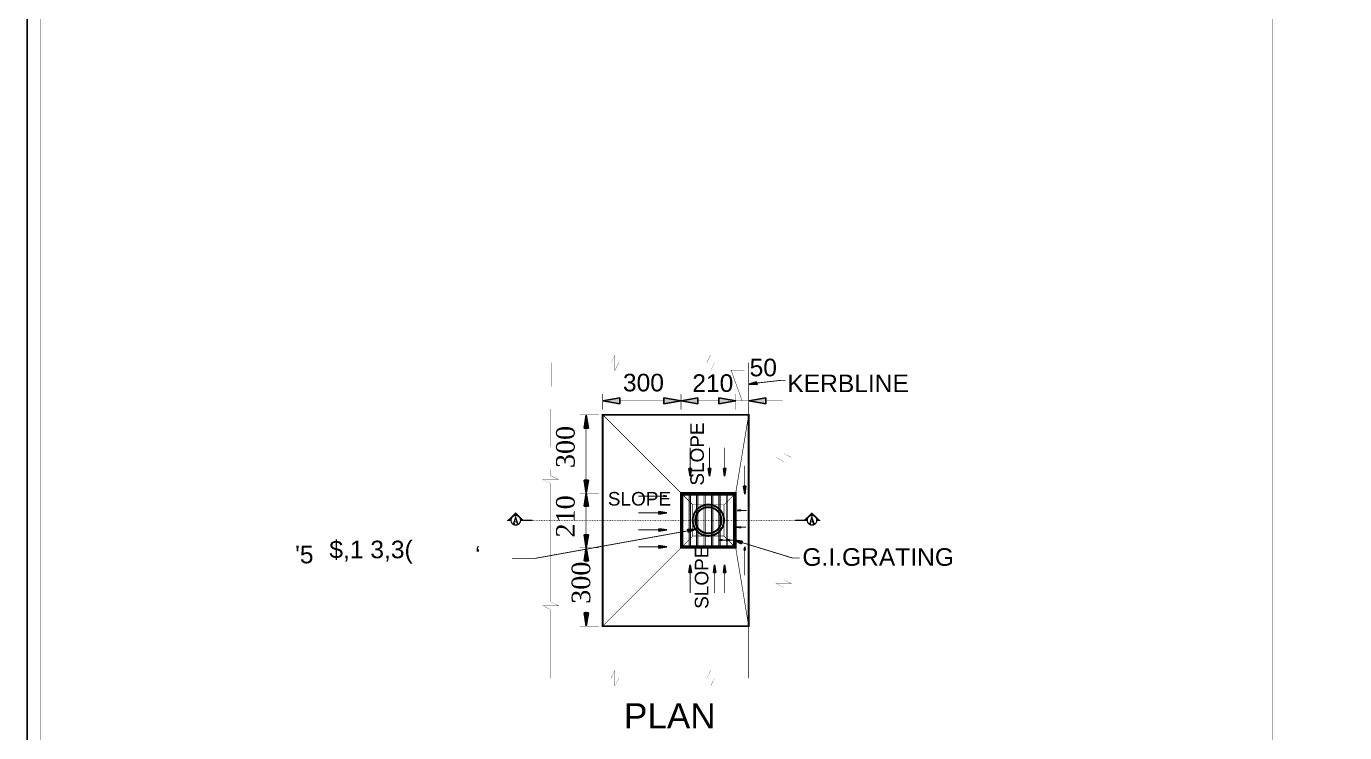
# Model space of a CAD drawing. Header units: millimetres. Extents: x 72 to 769, y 17 to 576.
# Drawn here: x 72.4 to 334.7, y 295.2 to 435.7 of the extents above; entities that cross this region are included whole.
import ezdxf

# ---------------------------------------------------------------- set-up
doc = ezdxf.new("R2010")
doc.units = ezdxf.units.MM
for name, color, linetype in [('H', 7, 'Continuous'), ('P', 7, 'Continuous'), ('T', 7, 'Continuous')]:
    doc.layers.add(name, color=color, linetype=linetype)

msp = doc.modelspace()

# ---------------------------------------------------------------- hatches: boundary and pattern name
at = {"layer": 'H', "linetype": 'Continuous'}
for points in [[(217.77, 364.437), (216.218, 364.472), (217.699, 364.949), (217.77, 364.437)], [(190.465, 360.574), (187.078, 361.174), (190.465, 361.721), (190.465, 360.574)], [(199.284, 360.574), (199.284, 361.721), (202.671, 361.174), (199.284, 360.574)], [(206.005, 360.574), (202.671, 361.174), (206.005, 361.721), (206.005, 360.574)], [(210.15, 360.574), (210.15, 361.721), (213.536, 361.174), (210.15, 360.574)], [(210.15, 360.574), (210.15, 361.721), (213.536, 361.174), (210.15, 360.574)], [(219.516, 360.574), (216.129, 361.174), (219.516, 361.721), (219.516, 360.574)], [(183.356, 355.759), (183.78, 358.387), (184.238, 355.759), (183.356, 355.759)], [(204.488, 346.198), (204.223, 347.715), (204.735, 347.715), (204.488, 346.198)], [(208.333, 346.198), (208.086, 347.715), (208.58, 347.715), (208.333, 346.198)], [(211.349, 346.198), (211.085, 347.715), (211.596, 347.715), (211.349, 346.198)], [(183.78, 342.812), (183.356, 345.387), (184.238, 345.387), (183.78, 342.812)], [(215.318, 342.583), (215.071, 344.152), (215.583, 344.152), (215.318, 342.583)], [(183.356, 340.219), (183.78, 342.812), (184.238, 340.219), (183.356, 340.219)], [(199.196, 342.124), (199.196, 342.336), (199.831, 342.212), (199.196, 342.124)], [(198.261, 338.614), (198.261, 339.125), (199.831, 338.861), (198.261, 338.614)], [(214.524, 339.284), (213.836, 339.372), (214.524, 339.496), (214.524, 339.284)], [(198.261, 335.227), (198.261, 335.739), (199.831, 335.474), (198.261, 335.227)], [(214.471, 335.897), (213.801, 336.021), (214.471, 336.109), (214.471, 335.897)], [(183.78, 331.929), (183.356, 334.504), (184.238, 334.504), (183.78, 331.929)], [(204.064, 335.051), (203.941, 335.562), (205.546, 335.615), (204.064, 335.051)], [(210.838, 333.357), (210.203, 333.446), (210.838, 333.569), (210.838, 333.357)], [(212.319, 333.357), (211.684, 333.446), (212.319, 333.569), (212.319, 333.357)], [(214.683, 332.722), (213.289, 333.446), (214.859, 333.234), (214.683, 332.722)], [(183.356, 329.336), (183.78, 331.929), (184.238, 329.336), (183.356, 329.336)], [(198.261, 331.84), (198.261, 332.387), (199.831, 332.14), (198.261, 331.84)], [(215.23, 331.452), (215.318, 332.14), (215.441, 331.452), (215.23, 331.452)], [(204.223, 327.007), (204.488, 328.542), (204.735, 327.007), (204.223, 327.007)], [(209.091, 327.007), (209.356, 328.542), (209.603, 327.007), (209.091, 327.007)], [(211.085, 327.007), (211.349, 328.542), (211.596, 327.007), (211.085, 327.007)], [(183.78, 316.353), (183.356, 318.964), (184.238, 318.964), (183.78, 316.353)]]:
    msp.add_hatch(color=256, dxfattribs=at).paths.add_polyline_path(points)

# ---------------------------------------------------------------- linework, layer by layer
at = {"layer": 'P', "color": 1, "const_width": 0.339}
msp.add_lwpolyline([(72.602, 575.98), (768.015, 575.98), (768.015, 17.639), (72.602, 17.639), (72.602, 575.98)], dxfattribs=at)
at = {"layer": 'P'}
for points, const_width in [([(75.195, 573.405), (765.44, 573.405), (765.44, 20.232), (75.195, 20.232), (75.195, 573.405)], 0.042), ([(320.305, 403.049), (320.305, 573.405)], 0.042), ([(75.195, 403.049), (765.44, 403.049)], 0.042), ([(320.305, 403.049), (320.305, 20.232)], 0.042), ([(223.061, 368.759), (223.061, 350.679), (224.631, 349.92), (221.544, 349.92), (223.061, 349.109), (223.061, 325.614), (224.631, 324.82), (221.544, 324.82), (223.061, 324.062), (223.061, 305.982), (209.338, 305.982), (208.545, 304.447), (208.545, 307.552), (207.786, 305.982), (190.288, 305.982), (189.495, 304.447), (189.495, 307.552), (188.736, 305.982), (176.706, 305.982), (176.706, 319.652), (175.137, 320.41), (178.276, 320.41), (176.706, 321.222), (176.706, 344.717), (175.137, 345.511), (178.276, 345.511), (176.706, 346.287), (176.83, 368.759), (188.736, 368.759), (189.495, 370.276), (189.495, 367.189), (190.288, 368.759), (207.786, 368.759), (208.545, 370.276), (208.545, 367.189), (209.338, 368.759), (223.061, 368.759)], 0.042), ([(214.806, 361.174), (212.602, 367.277), (215.23, 367.277)], 0.085), ([(216.112, 358.387), (216.112, 368.759)], 0.169), ([(217.717, 364.702), (222.515, 365.248), (223.485, 365.248)], 0.169), ([(187.078, 359.445), (187.078, 362.497)], 0.085), ([(202.653, 359.445), (202.653, 362.497)], 0.085), ([(202.653, 359.445), (202.653, 362.497)], 0.085), ([(213.536, 359.445), (213.536, 362.497)], 0.085), ([(213.536, 359.445), (213.536, 362.497)], 0.085), ([(216.112, 359.445), (216.112, 362.497)], 0.085), ([(199.267, 361.174), (190.465, 361.174)], 0.085), ([(210.15, 361.174), (206.005, 361.174)], 0.085), ([(210.15, 361.174), (206.798, 361.174)], 0.085), ([(216.112, 361.174), (213.536, 361.174)], 0.085), ([(219.498, 361.174), (222.85, 361.174)], 0.085), ([(186.32, 358.387), (182.51, 358.387)], 0.042), ([(187.078, 316.353), (216.112, 316.353), (216.112, 358.387), (187.078, 358.387), (187.078, 316.353)], 0.381), ([(204.982, 340.483), (187.078, 358.387)], 0.127), ([(211.208, 340.483), (213.536, 342.812), (216.112, 358.387)], 0.127), ([(183.78, 355.759), (183.78, 345.387)], 0.127), ([(204.47, 347.715), (204.47, 351.825)], 0.169), ([(208.333, 347.715), (208.333, 351.825)], 0.169), ([(211.332, 347.715), (211.332, 351.825)], 0.169), ([(215.318, 344.17), (215.318, 348.262)], 0.169), ([(186.32, 342.812), (182.51, 342.812)], 0.042), ([(186.32, 342.812), (182.51, 342.812)], 0.042), ([(199.178, 342.212), (194.187, 342.212)], 0.169), ([(213.536, 342.812), (202.653, 342.812), (202.653, 331.929), (213.536, 331.929), (213.536, 342.812)], 0.381), ([(213.201, 342.512), (202.953, 342.512), (202.953, 332.228), (213.201, 332.228), (213.201, 342.512)], 0.381), ([(204.258, 342.512), (204.258, 332.228)], 0.169), ([(204.523, 342.512), (204.523, 332.228)], 0.169), ([(205.74, 342.512), (205.74, 332.228)], 0.169), ([(206.005, 342.512), (206.005, 332.228)], 0.169), ([(207.222, 342.512), (207.222, 332.228)], 0.169), ([(207.486, 342.512), (207.486, 332.228)], 0.169), ([(208.703, 342.512), (208.703, 332.228)], 0.169), ([(208.968, 342.512), (208.968, 332.228)], 0.169), ([(210.185, 342.512), (210.185, 332.228)], 0.169), ([(210.45, 342.512), (210.45, 332.228)], 0.169), ([(211.667, 342.512), (211.667, 332.228)], 0.169), ([(211.931, 342.512), (211.931, 332.228)], 0.169), ([(171.203, 337.397), (169.757, 338.825), (168.275, 337.397), (168.787, 337.397)], 0.254), ([(168.328, 337.397), (169.757, 338.79)], 0.254), ([(169.792, 338.367), (169.686, 338.367), (169.492, 338.332), (169.333, 338.243), (169.175, 338.155), (169.051, 338.014), (168.945, 337.873), (168.875, 337.697), (168.839, 337.503), (168.839, 337.414), (168.839, 337.308), (168.875, 337.132), (168.945, 336.956), (169.051, 336.797), (169.175, 336.673), (169.333, 336.568), (169.492, 336.497), (169.686, 336.462), (169.792, 336.462), (169.88, 336.462), (170.074, 336.497), (170.233, 336.568), (170.392, 336.673), (170.515, 336.797), (170.621, 336.956), (170.692, 337.132), (170.727, 337.308), (170.727, 337.414), (170.727, 337.503), (170.692, 337.697), (170.621, 337.873), (170.515, 338.014), (170.392, 338.155), (170.233, 338.243), (170.074, 338.332), (169.88, 338.367), (169.792, 338.367)], 0.254), ([(169.263, 338.19), (169.81, 338.737)], 0.254), ([(169.333, 336.709), (169.757, 338.032), (170.18, 336.709)], 0.254), ([(169.422, 338.279), (169.845, 338.702)], 0.254), ([(169.545, 338.314), (169.933, 338.667)], 0.254), ([(169.686, 338.314), (169.968, 338.614)], 0.254), ([(169.757, 338.314), (170.021, 338.578)], 0.254), ([(169.845, 338.314), (170.057, 338.526)], 0.254), ([(169.933, 338.314), (170.109, 338.49)], 0.254), ([(169.968, 338.314), (170.145, 338.455)], 0.254), ([(170.057, 338.279), (170.18, 338.402)], 0.254), ([(170.109, 338.279), (170.233, 338.367)], 0.254), ([(170.18, 338.243), (170.268, 338.314)], 0.254), ([(170.233, 338.243), (170.321, 338.279)], 0.254), ([(183.78, 340.219), (183.78, 334.504)], 0.127), ([(198.261, 338.878), (194.187, 338.878)], 0.169), ([(208.104, 340.519), (207.927, 340.519), (207.627, 340.483), (207.31, 340.431), (207.028, 340.342), (206.745, 340.219), (206.481, 340.078), (206.234, 339.901), (206.005, 339.725), (205.793, 339.513), (205.599, 339.266), (205.44, 339.019), (205.281, 338.755), (205.176, 338.49), (205.087, 338.19), (205.017, 337.891), (204.982, 337.573), (204.982, 337.414), (204.982, 337.256), (205.017, 336.938), (205.087, 336.638), (205.176, 336.338), (205.281, 336.056), (205.44, 335.792), (205.599, 335.545), (205.793, 335.315), (206.005, 335.104), (206.234, 334.91), (206.481, 334.751), (206.745, 334.61), (207.028, 334.486), (207.31, 334.398), (207.627, 334.328), (207.927, 334.31), (208.104, 334.292), (208.262, 334.31), (208.562, 334.328), (208.88, 334.398), (209.162, 334.486), (209.444, 334.61), (209.709, 334.751), (209.956, 334.91), (210.185, 335.104), (210.397, 335.315), (210.591, 335.545), (210.749, 335.792), (210.908, 336.056), (211.014, 336.338), (211.102, 336.638), (211.173, 336.938), (211.208, 337.256), (211.208, 337.414), (211.208, 337.573), (211.173, 337.891), (211.102, 338.19), (211.014, 338.49), (210.908, 338.755), (210.749, 339.019), (210.591, 339.266), (210.397, 339.513), (210.185, 339.725), (209.956, 339.901), (209.709, 340.078), (209.444, 340.219), (209.162, 340.342), (208.88, 340.431), (208.562, 340.483), (208.262, 340.519), (208.104, 340.519)], 0.381), ([(204.982, 334.257), (211.208, 334.257), (211.208, 340.483), (204.982, 340.483), (204.982, 334.257)], 0.127), ([(208.104, 340.007), (207.963, 340.007), (207.698, 339.99), (207.451, 339.937), (207.204, 339.866), (206.957, 339.76), (206.745, 339.637), (206.534, 339.496), (206.34, 339.337), (206.163, 339.161), (206.005, 338.967), (205.863, 338.755), (205.74, 338.543), (205.652, 338.314), (205.564, 338.067), (205.528, 337.802), (205.493, 337.555), (205.493, 337.414), (205.493, 337.273), (205.528, 337.009), (205.564, 336.762), (205.652, 336.515), (205.74, 336.285), (205.863, 336.056), (206.005, 335.862), (206.163, 335.668), (206.34, 335.492), (206.534, 335.333), (206.745, 335.192), (206.957, 335.068), (207.204, 334.963), (207.451, 334.892), (207.698, 334.839), (207.963, 334.804), (208.104, 334.804), (208.227, 334.804), (208.492, 334.839), (208.739, 334.892), (208.986, 334.963), (209.233, 335.068), (209.444, 335.192), (209.656, 335.333), (209.85, 335.492), (210.026, 335.668), (210.185, 335.862), (210.326, 336.056), (210.45, 336.285), (210.538, 336.515), (210.626, 336.762), (210.661, 337.009), (210.697, 337.273), (210.697, 337.414), (210.697, 337.555), (210.661, 337.802), (210.626, 338.067), (210.538, 338.314), (210.45, 338.543), (210.326, 338.755), (210.185, 338.967), (210.026, 339.161), (209.85, 339.337), (209.656, 339.496), (209.444, 339.637), (209.233, 339.76), (208.986, 339.866), (208.739, 339.937), (208.492, 339.99), (208.227, 340.007), (208.104, 340.007)], 0.381), ([(214.507, 339.372), (215.688, 339.372)], 0.169), ([(227.207, 337.397), (228.688, 338.825), (230.135, 337.397), (229.658, 337.397)], 0.254), ([(228.706, 336.462), (228.812, 336.462), (228.988, 336.497), (229.164, 336.568), (229.323, 336.673), (229.447, 336.797), (229.553, 336.956), (229.623, 337.132), (229.658, 337.308), (229.658, 337.414), (229.658, 337.503), (229.623, 337.697), (229.553, 337.873), (229.447, 338.014), (229.323, 338.155), (229.164, 338.243), (228.988, 338.332), (228.812, 338.367), (228.706, 338.367), (228.618, 338.367), (228.424, 338.332), (228.265, 338.243), (228.106, 338.155), (227.983, 338.014), (227.877, 337.873), (227.806, 337.697), (227.753, 337.503), (227.753, 337.414), (227.753, 337.308), (227.806, 337.132), (227.877, 336.956), (227.983, 336.797), (228.106, 336.673), (228.265, 336.568), (228.424, 336.497), (228.618, 336.462), (228.706, 336.462)], 0.254), ([(228.265, 338.243), (228.177, 338.314)], 0.254), ([(228.3, 338.279), (228.23, 338.367)], 0.254), ([(228.388, 338.279), (228.265, 338.402)], 0.254), ([(228.265, 336.709), (228.688, 338.032), (229.112, 336.709)], 0.254), ([(228.441, 338.314), (228.3, 338.455)], 0.254), ([(228.529, 338.314), (228.353, 338.49)], 0.254), ([(228.6, 338.314), (228.388, 338.526)], 0.254), ([(228.688, 338.314), (228.441, 338.578)], 0.254), ([(228.776, 338.314), (228.477, 338.614)], 0.254), ([(228.865, 338.314), (228.529, 338.667)], 0.254), ([(228.988, 338.279), (228.565, 338.702)], 0.254), ([(229.164, 338.19), (228.6, 338.737)], 0.254), ([(230.082, 337.397), (228.653, 338.79)], 0.254), ([(168.451, 337.397), (168.91, 337.855)], 0.254), ([(168.54, 337.397), (168.839, 337.679)], 0.254), ([(168.628, 337.397), (168.787, 337.555)], 0.254), ([(168.698, 337.397), (168.787, 337.467)], 0.254), ([(169.21, 336.709), (169.598, 336.709)], 0.254), ([(169.474, 337.097), (170.021, 337.097)], 0.254), ([(169.757, 337.82), (170.145, 336.709)], 0.254), ([(169.933, 336.709), (170.321, 336.709)], 0.254), ([(170.603, 337.855), (170.656, 337.943)], 0.254), ([(170.603, 337.82), (170.692, 337.891)], 0.254), ([(170.656, 337.767), (170.744, 337.855)], 0.254), ([(170.692, 337.679), (170.78, 337.82)], 0.254), ([(170.692, 337.644), (170.815, 337.767)], 0.254), ([(170.692, 337.555), (170.868, 337.732)], 0.254), ([(170.744, 337.467), (170.903, 337.679)], 0.254), ([(170.744, 337.397), (170.956, 337.644)], 0.254), ([(173.073, 337.397), (170.744, 337.397)], 0.254), ([(170.78, 337.397), (170.991, 337.608)], 0.254), ([(170.868, 337.397), (171.027, 337.555)], 0.254), ([(170.956, 337.397), (171.08, 337.52)], 0.254), ([(171.027, 337.397), (171.115, 337.432)], 0.254), ([(173.073, 337.397), (173.32, 337.397)], 0.169), ([(173.443, 337.397), (173.62, 337.397)], 0.169), ([(173.743, 337.397), (173.955, 337.397)], 0.169), ([(174.078, 337.397), (174.29, 337.397)], 0.169), ([(174.413, 337.397), (174.625, 337.397)], 0.169), ([(174.766, 337.397), (174.978, 337.397)], 0.169), ([(175.048, 337.397), (175.26, 337.397)], 0.169), ([(175.401, 337.397), (175.613, 337.397)], 0.169), ([(175.736, 337.397), (175.948, 337.397)], 0.169), ([(176.071, 337.397), (176.283, 337.397)], 0.169), ([(176.407, 337.397), (176.583, 337.397)], 0.169), ([(176.706, 337.397), (176.918, 337.397)], 0.169), ([(177.042, 337.397), (177.253, 337.397)], 0.169), ([(177.377, 337.397), (177.588, 337.397)], 0.169), ([(177.729, 337.397), (177.941, 337.397)], 0.169), ([(178.012, 337.397), (178.223, 337.397)], 0.169), ([(178.364, 337.397), (178.576, 337.397)], 0.169), ([(178.7, 337.397), (178.911, 337.397)], 0.169), ([(179.035, 337.397), (179.246, 337.397)], 0.169), ([(179.37, 337.397), (179.546, 337.397)], 0.169), ([(179.67, 337.397), (179.881, 337.397)], 0.169), ([(180.005, 337.397), (180.217, 337.397)], 0.169), ([(180.34, 337.397), (180.552, 337.397)], 0.169), ([(180.693, 337.397), (180.904, 337.397)], 0.169), ([(180.94, 337.397), (181.187, 337.397)], 0.169), ([(181.328, 337.397), (181.522, 337.397)], 0.169), ([(181.663, 337.397), (181.875, 337.397)], 0.169), ([(181.998, 337.397), (182.21, 337.397)], 0.169), ([(182.333, 337.397), (182.51, 337.397)], 0.169), ([(182.633, 337.397), (182.845, 337.397)], 0.169), ([(182.968, 337.397), (183.18, 337.397)], 0.169), ([(183.303, 337.397), (183.515, 337.397)], 0.169), ([(183.638, 337.397), (183.868, 337.397)], 0.169), ([(183.991, 337.397), (184.15, 337.397)], 0.169), ([(184.291, 337.397), (184.503, 337.397)], 0.169), ([(184.626, 337.397), (184.838, 337.397)], 0.169), ([(184.961, 337.397), (185.173, 337.397)], 0.169), ([(185.297, 337.397), (185.473, 337.397)], 0.169), ([(185.596, 337.397), (185.808, 337.397)], 0.169), ([(185.932, 337.397), (186.143, 337.397)], 0.169), ([(186.267, 337.397), (186.478, 337.397)], 0.169), ([(186.619, 337.397), (186.831, 337.397)], 0.169), ([(186.955, 337.397), (187.113, 337.397)], 0.169), ([(187.254, 337.397), (187.466, 337.397)], 0.169), ([(187.59, 337.397), (187.801, 337.397)], 0.169), ([(187.925, 337.397), (188.136, 337.397)], 0.169), ([(188.26, 337.397), (188.472, 337.397)], 0.169), ([(188.56, 337.397), (188.771, 337.397)], 0.169), ([(188.895, 337.397), (189.107, 337.397)], 0.169), ([(189.23, 337.397), (189.442, 337.397)], 0.169), ([(189.583, 337.397), (189.794, 337.397)], 0.169), ([(189.918, 337.397), (190.077, 337.397)], 0.169), ([(190.2, 337.397), (190.429, 337.397)], 0.169), ([(190.553, 337.397), (190.765, 337.397)], 0.169), ([(190.888, 337.397), (191.1, 337.397)], 0.169), ([(191.223, 337.397), (191.435, 337.397)], 0.169), ([(191.523, 337.397), (191.735, 337.397)], 0.169), ([(191.858, 337.397), (192.07, 337.397)], 0.169), ([(192.193, 337.397), (192.405, 337.397)], 0.169), ([(192.546, 337.397), (192.758, 337.397)], 0.169), ([(192.881, 337.397), (193.04, 337.397)], 0.169), ([(193.181, 337.397), (193.375, 337.397)], 0.169), ([(193.516, 337.397), (193.728, 337.397)], 0.169), ([(193.851, 337.397), (194.063, 337.397)], 0.169), ([(194.187, 337.397), (194.398, 337.397)], 0.169), ([(194.486, 337.397), (194.698, 337.397)], 0.169), ([(194.822, 337.397), (195.033, 337.397)], 0.169), ([(195.157, 337.397), (195.368, 337.397)], 0.169), ([(195.492, 337.397), (195.721, 337.397)], 0.169), ([(195.845, 337.397), (196.003, 337.397)], 0.169), ([(196.144, 337.397), (196.356, 337.397)], 0.169), ([(196.48, 337.397), (196.691, 337.397)], 0.169), ([(196.815, 337.397), (197.026, 337.397)], 0.169), ([(197.15, 337.397), (197.362, 337.397)], 0.169), ([(197.414, 337.397), (197.661, 337.397)], 0.169), ([(197.785, 337.397), (197.997, 337.397)], 0.169), ([(198.12, 337.397), (198.332, 337.397)], 0.169), ([(198.473, 337.397), (198.667, 337.397)], 0.169), ([(198.808, 337.397), (198.967, 337.397)], 0.169), ([(199.108, 337.397), (199.319, 337.397)], 0.169), ([(199.443, 337.397), (199.655, 337.397)], 0.169), ([(199.778, 337.397), (199.99, 337.397)], 0.169), ([(200.113, 337.397), (200.325, 337.397)], 0.169), ([(200.448, 337.397), (200.625, 337.397)], 0.169), ([(200.748, 337.397), (200.96, 337.397)], 0.169), ([(201.083, 337.397), (201.295, 337.397)], 0.169), ([(201.436, 337.397), (201.648, 337.397)], 0.169), ([(201.771, 337.397), (201.93, 337.397)], 0.169), ([(202.071, 337.397), (202.283, 337.397)], 0.169), ([(202.406, 337.397), (202.618, 337.397)], 0.169), ([(202.741, 337.397), (202.953, 337.397)], 0.169), ([(203.077, 337.397), (203.288, 337.397)], 0.169), ([(203.412, 337.397), (203.588, 337.397)], 0.169), ([(203.712, 337.397), (203.923, 337.397)], 0.169), ([(204.047, 337.397), (204.258, 337.397)], 0.169), ([(204.399, 337.397), (204.611, 337.397)], 0.169), ([(204.735, 337.397), (204.946, 337.397)], 0.169), ([(205.017, 337.397), (205.246, 337.397)], 0.169), ([(205.37, 337.397), (205.581, 337.397)], 0.169), ([(205.705, 337.397), (205.916, 337.397)], 0.169), ([(206.04, 337.397), (206.252, 337.397)], 0.169), ([(206.375, 337.397), (206.551, 337.397)], 0.169), ([(206.675, 337.397), (206.887, 337.397)], 0.169), ([(207.01, 337.397), (207.222, 337.397)], 0.169), ([(207.363, 337.397), (207.574, 337.397)], 0.169), ([(207.698, 337.397), (207.91, 337.397)], 0.169), ([(207.998, 337.397), (208.192, 337.397)], 0.169), ([(208.333, 337.397), (208.545, 337.397)], 0.169), ([(208.668, 337.397), (208.88, 337.397)], 0.169), ([(209.003, 337.397), (209.215, 337.397)], 0.169), ([(209.338, 337.397), (209.515, 337.397)], 0.169), ([(209.638, 337.397), (209.85, 337.397)], 0.169), ([(209.973, 337.397), (210.185, 337.397)], 0.169), ([(210.308, 337.397), (210.538, 337.397)], 0.169), ([(210.661, 337.397), (210.873, 337.397)], 0.169), ([(210.961, 337.397), (211.173, 337.397)], 0.169), ([(211.296, 337.397), (211.508, 337.397)], 0.169), ([(211.631, 337.397), (211.843, 337.397)], 0.169), ([(211.967, 337.397), (212.178, 337.397)], 0.169), ([(212.302, 337.397), (212.478, 337.397)], 0.169), ([(212.602, 337.397), (212.813, 337.397)], 0.169), ([(212.937, 337.397), (213.148, 337.397)], 0.169), ([(213.289, 337.397), (213.483, 337.397)], 0.169), ([(213.625, 337.397), (213.836, 337.397)], 0.169), ([(213.872, 337.397), (214.136, 337.397)], 0.169), ([(214.26, 337.397), (214.471, 337.397)], 0.169), ([(214.471, 336.038), (215.6, 336.038)], 0.169), ([(214.595, 337.397), (214.806, 337.397)], 0.169), ([(214.93, 337.397), (215.142, 337.397)], 0.169), ([(215.265, 337.397), (215.441, 337.397)], 0.169), ([(215.565, 337.397), (215.777, 337.397)], 0.169), ([(215.9, 337.397), (216.112, 337.397)], 0.169), ([(216.253, 337.397), (216.464, 337.397)], 0.169), ([(216.588, 337.397), (216.8, 337.397)], 0.169), ([(216.923, 337.397), (217.099, 337.397)], 0.169), ([(217.223, 337.397), (217.435, 337.397)], 0.169), ([(217.558, 337.397), (217.77, 337.397)], 0.169), ([(217.893, 337.397), (218.105, 337.397)], 0.169), ([(218.228, 337.397), (218.405, 337.397)], 0.169), ([(218.528, 337.397), (218.74, 337.397)], 0.169), ([(218.863, 337.397), (219.075, 337.397)], 0.169), ([(219.216, 337.397), (219.428, 337.397)], 0.169), ([(219.551, 337.397), (219.763, 337.397)], 0.169), ([(219.886, 337.397), (220.063, 337.397)], 0.169), ([(220.186, 337.397), (220.398, 337.397)], 0.169), ([(220.521, 337.397), (220.733, 337.397)], 0.169), ([(220.857, 337.397), (221.068, 337.397)], 0.169), ([(221.192, 337.397), (221.403, 337.397)], 0.169), ([(221.492, 337.397), (221.703, 337.397)], 0.169), ([(221.827, 337.397), (222.038, 337.397)], 0.169), ([(222.179, 337.397), (222.391, 337.397)], 0.169), ([(222.515, 337.397), (222.726, 337.397)], 0.169), ([(222.85, 337.397), (223.008, 337.397)], 0.169), ([(223.15, 337.397), (223.361, 337.397)], 0.169), ([(223.485, 337.397), (223.696, 337.397)], 0.169), ([(223.82, 337.397), (224.032, 337.397)], 0.169), ([(224.155, 337.397), (224.367, 337.397)], 0.169), ([(224.455, 337.397), (224.667, 337.397)], 0.169), ([(224.79, 337.397), (225.002, 337.397)], 0.169), ([(225.125, 337.397), (225.39, 337.397)], 0.169), ([(225.39, 337.397), (227.718, 337.397)], 0.254), ([(227.383, 337.397), (227.295, 337.432)], 0.254), ([(227.471, 337.397), (227.33, 337.52)], 0.254), ([(227.542, 337.397), (227.383, 337.555)], 0.254), ([(227.63, 337.397), (227.418, 337.608)], 0.254), ([(227.718, 337.397), (227.471, 337.644)], 0.254), ([(227.718, 337.467), (227.506, 337.679)], 0.254), ([(227.718, 337.555), (227.542, 337.732)], 0.254), ([(227.753, 337.644), (227.595, 337.767)], 0.254), ([(227.753, 337.679), (227.63, 337.82)], 0.254), ([(227.806, 337.767), (227.718, 337.855)], 0.254), ([(227.806, 337.82), (227.753, 337.891)], 0.254), ([(227.842, 337.855), (227.806, 337.943)], 0.254), ([(228.141, 336.709), (228.477, 336.709)], 0.254), ([(228.353, 337.097), (228.953, 337.097)], 0.254), ([(228.688, 337.82), (229.023, 336.709)], 0.254), ([(228.865, 336.709), (229.235, 336.709)], 0.254), ([(230.011, 337.397), (229.535, 337.855)], 0.254), ([(229.923, 337.397), (229.588, 337.679)], 0.254), ([(229.835, 337.397), (229.623, 337.555)], 0.254), ([(229.747, 337.397), (229.658, 337.467)], 0.254), ([(204.011, 335.315), (173.708, 329.847), (169.051, 329.847)], 0.169), ([(204.982, 334.257), (187.078, 316.353)], 0.127), ([(198.261, 335.492), (194.187, 335.492)], 0.169), ([(210.82, 333.446), (211.667, 333.446)], 0.169), ([(211.208, 334.257), (213.536, 331.929), (216.112, 316.353)], 0.127), ([(212.302, 333.446), (213.289, 333.446)], 0.169), ([(214.771, 332.987), (224.843, 329.9), (226.272, 329.9)], 0.169), ([(186.32, 331.929), (182.51, 331.929)], 0.042), ([(186.32, 331.929), (182.51, 331.929)], 0.042), ([(198.261, 332.14), (194.187, 332.14)], 0.169), ([(215.318, 331.47), (215.318, 326.461)], 0.169), ([(183.78, 329.353), (183.78, 329.001)], 0.127), ([(204.47, 327.025), (204.47, 322.915)], 0.169), ([(209.338, 327.025), (209.338, 322.915)], 0.169), ([(211.332, 327.025), (211.332, 322.915)], 0.169), ([(183.78, 318.982), (183.78, 319.317)], 0.127), ([(186.32, 316.353), (182.51, 316.353)], 0.042), ([(216.112, 316.353), (216.112, 305.982)], 0.169)]:
    msp.add_lwpolyline(points, dxfattribs=dict(at, const_width=const_width))
for points in [[(216.2, 364.49), (217.682, 364.949)], [(217.682, 364.949), (217.77, 364.437)], [(217.77, 364.437), (216.2, 364.49)], [(187.078, 361.174), (190.465, 361.738)], [(190.465, 360.592), (187.078, 361.174)], [(190.465, 361.738), (190.465, 360.592)], [(199.267, 361.738), (199.267, 360.592)], [(202.653, 361.174), (199.267, 361.738)], [(199.267, 360.592), (202.653, 361.174)], [(202.653, 361.174), (206.005, 361.738)], [(206.005, 360.592), (202.653, 361.174)], [(206.005, 361.738), (206.005, 360.592)], [(210.15, 361.738), (210.15, 360.592)], [(213.536, 361.174), (210.15, 361.738)], [(210.15, 361.738), (210.15, 360.592)], [(213.536, 361.174), (210.15, 361.738)], [(210.15, 360.592), (213.536, 361.174)], [(210.15, 360.592), (213.536, 361.174)], [(216.112, 361.174), (219.498, 361.738)], [(219.498, 360.592), (216.112, 361.174)], [(219.498, 361.738), (219.498, 360.592)], [(183.78, 358.387), (183.356, 355.759)], [(184.238, 355.759), (183.78, 358.387)], [(183.356, 355.759), (184.238, 355.759)], [(204.223, 347.715), (204.47, 346.198)], [(204.735, 347.715), (204.223, 347.715)], [(204.47, 346.198), (204.735, 347.715)], [(208.068, 347.715), (208.333, 346.198)], [(208.58, 347.715), (208.068, 347.715)], [(208.333, 346.198), (208.58, 347.715)], [(211.085, 347.715), (211.332, 346.198)], [(211.596, 347.715), (211.085, 347.715)], [(211.332, 346.198), (211.596, 347.715)], [(183.356, 345.387), (184.238, 345.387)], [(183.78, 342.812), (183.356, 345.387)], [(184.238, 345.387), (183.78, 342.812)], [(215.053, 344.17), (215.318, 342.6)], [(215.565, 344.17), (215.053, 344.17)], [(215.318, 342.6), (215.565, 344.17)], [(183.78, 342.812), (183.356, 340.219)], [(184.238, 340.219), (183.78, 342.812)], [(199.178, 342.336), (199.813, 342.212)], [(199.178, 342.124), (199.178, 342.336)], [(199.813, 342.212), (199.178, 342.124)], [(183.356, 340.219), (184.238, 340.219)], [(198.261, 339.125), (199.813, 338.878)], [(198.261, 338.614), (198.261, 339.125)], [(199.813, 338.878), (198.261, 338.614)], [(214.507, 339.513), (213.836, 339.372)], [(213.836, 339.372), (214.507, 339.302)], [(214.507, 339.302), (214.507, 339.513)], [(198.261, 335.739), (199.813, 335.492)], [(198.261, 335.227), (198.261, 335.739)], [(214.471, 336.127), (213.783, 336.038)], [(213.783, 336.038), (214.471, 335.915)], [(214.471, 335.915), (214.471, 336.127)], [(183.356, 334.504), (184.238, 334.504)], [(183.78, 331.929), (183.356, 334.504)], [(184.238, 334.504), (183.78, 331.929)], [(199.813, 335.492), (198.261, 335.227)], [(203.923, 335.562), (205.528, 335.615)], [(204.047, 335.068), (203.923, 335.562)], [(205.528, 335.615), (204.047, 335.068)], [(210.185, 333.446), (210.82, 333.587)], [(210.82, 333.375), (210.185, 333.446)], [(210.82, 333.587), (210.82, 333.375)], [(211.667, 333.446), (212.302, 333.587)], [(212.302, 333.375), (211.667, 333.446)], [(212.302, 333.587), (212.302, 333.375)], [(214.683, 332.74), (213.289, 333.446)], [(213.289, 333.446), (214.842, 333.234)], [(214.842, 333.234), (214.683, 332.74)], [(183.78, 331.929), (183.356, 329.353)], [(184.238, 329.353), (183.78, 331.929)], [(198.261, 332.387), (199.813, 332.14)], [(198.261, 331.84), (198.261, 332.387)], [(199.813, 332.14), (198.261, 331.84)], [(215.23, 331.47), (215.318, 332.14)], [(215.441, 331.47), (215.23, 331.47)], [(215.318, 332.14), (215.441, 331.47)], [(183.356, 329.353), (184.238, 329.353)], [(204.223, 327.025), (204.47, 328.542)], [(204.47, 328.542), (204.735, 327.025)], [(209.091, 327.025), (209.338, 328.542)], [(209.338, 328.542), (209.603, 327.025)], [(211.085, 327.025), (211.332, 328.542)], [(211.332, 328.542), (211.596, 327.025)], [(204.735, 327.025), (204.223, 327.025)], [(209.603, 327.025), (209.091, 327.025)], [(211.596, 327.025), (211.085, 327.025)], [(183.356, 318.982), (184.238, 318.982)], [(183.78, 316.353), (183.356, 318.982)], [(184.238, 318.982), (183.78, 316.353)]]:
    msp.add_lwpolyline(points, dxfattribs=at)

# ---------------------------------------------------------------- texts
at = {"layer": 'T', "attachment_point": 7}
for s, insert, char_height in [('{\\fArial|b0|i0|c0|p18;50}', (216.3, 366), 3.5), ('{\\fArial|b0|i0|c0|p18;300}', (191.1, 363), 3.5), ('{\\fArial|b0|i0|c0|p18;210}', (204.9, 362.9), 3.5), ('{\\fArial|b0|i0|c0|p18;KERBLINE}', (223.8, 362.9), 3.5), ('{\\fArial|b0|i0|c0|p18;SLOPE}', (188.1, 340.3), 2.7), ('{\\fArial|b0|i0|c0|p18;$,1 3,3(}', (132.7, 328.8), 3.5), ("{\\fArial|b0|i0|c0|p18;'5}", (125.9, 328.8), 3.5), ('{\\fArial|b0|i0|c0|p18;‘}', (161.7, 328.8), 3.5), ('{\\fArial|b0|i0|c0|p18;G.I.GRATING}', (226.8, 328.3), 3.5), ('{\\fArial|b0|i0|c0|p18;PLAN}', (191.3, 296), 5)]:
    msp.add_mtext(s, dxfattribs=dict(at, insert=insert, char_height=char_height))
at = {"layer": 'T', "attachment_point": 1, "rotation": 90}
for s, insert, char_height in [('{\\fArial|b0|i0|c0|p18;SLOPE}', (204.5, 344.3), 2.7), ('{\\fTimes New Roman|b0|i0|c0|p18;300}', (177.8, 347.8), 3.7), ('{\\fTimes New Roman|b0|i0|c0|p18;210}', (177.8, 334), 3.7), ('{\\fArial|b0|i0|c0|p18;SLOPE}', (205.4, 319.8), 2.7), ('{\\fTimes New Roman|b0|i0|c0|p18;300}', (180.9, 320.8), 3.7)]:
    msp.add_mtext(s, dxfattribs=dict(at, insert=insert, char_height=char_height))

doc.saveas('drawing.dxf')
